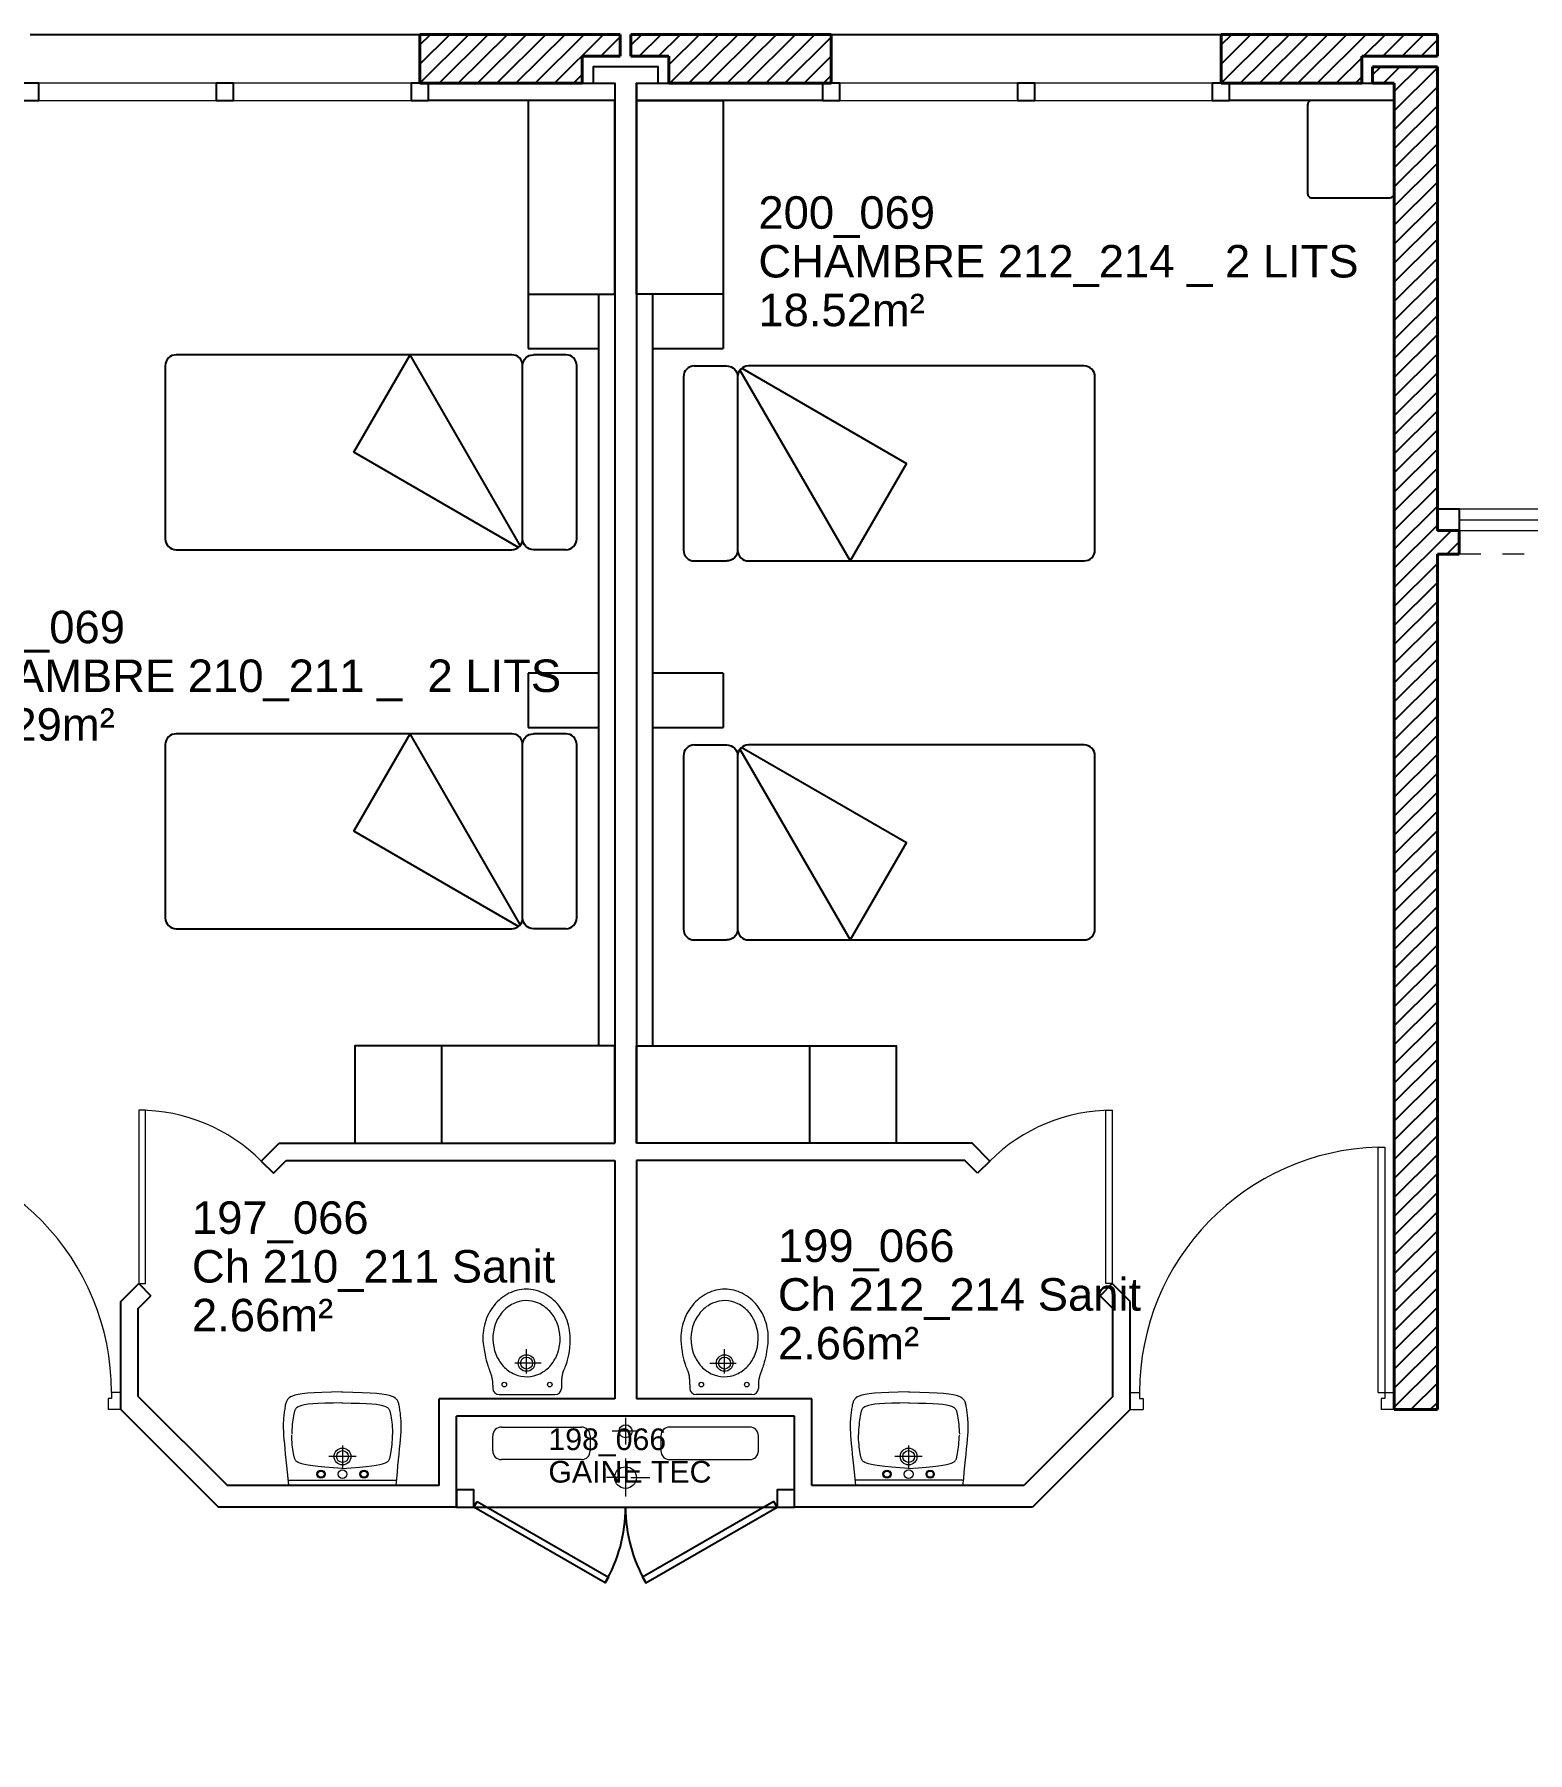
# Model space of a CAD drawing. Header units: millimetres. Extents: x -11 to 211, y -5 to 120.
# Drawn here: x 195.47 to 202.37, y 64.19 to 72.12 of the extents above; entities that cross this region are included whole.
import ezdxf

# ---------------------------------------------------------------- set-up
doc = ezdxf.new("R2010")
doc.units = ezdxf.units.MM
doc.header["$LTSCALE"] = 0.1
doc.header["$MEASUREMENT"] = 0
doc.linetypes.add('CACHÉ', pattern=[0.25, 0.125, -0.125])
doc.linetypes.add('CONTINU', pattern=[0])
doc.layers.get('0').update_dxf_attribs({"linetype": 'CONTINUOUS'})
for name, color, linetype in [('400 Lits', 150, 'CONTINUOUS'), ('A_AGENC', 204, 'CONTINUOUS'), ('A_EQMP', 142, 'CONTINUOUS'), ('A_Etiqu_Gaine', 8, 'CONTINUOUS'), ('A_Etiqu_Gaine_ancien', 8, 'CONTINUOUS'), ('A_Etiqu_Gaine_code', 8, 'CONTINUOUS'), ('A_Etiqu_Local', 8, 'CONTINUOUS'), ('A_HACH_STRUC', 7, 'CONTINUOUS'), ('A_MUR_CLOIS', 7, 'CONTINU'), ('A_MURS_ALÈG', 7, 'CONTINU')]:
    doc.layers.add(name, color=color, linetype=linetype)
for name, color, linetype, lineweight in [('A_CHASS', 4, 'CONTINU', 0), ('A_MURS_STRU', 7, 'CONTINU', 40), ('A_PORTE', 8, 'CONTINU', 0), ('A_SANI', 5, 'CONTINU', 0)]:
    doc.layers.add(name, color=color, linetype=linetype, lineweight=lineweight)
doc.styles.add('Attribut', font='arial.ttf')

# ---------------------------------------------------------------- blocks, each defined once
blk = doc.blocks.new('BROCA2-G1079')
at = {"layer": '400 Lits', "linetype": 'Continuous'}
for p, q in [((53.475166, 25.224625), (53.62516, 25.224625)), ((53.675163, 25.174625), (53.675163, 24.374622)), ((53.68605, 25.205769), (54.194778, 24.324623)), ((53.694019, 25.213737), (54.45459, 24.774624)), ((54.45459, 24.774624), (54.194778, 24.324623)), ((53.475166, 24.324623), (53.62516, 24.324623))]:
    blk.add_line(p, q, dxfattribs=at)
for points in [[(53.475166, 25.224625, 0.414214), (53.425166, 25.174625), (53.425163, 24.374622, 0.414214), (53.475166, 24.324622)], [(53.62516, 25.224625, -0.414213), (53.67516, 25.174625), (53.675163, 24.374622, -0.414214), (53.62516, 24.324622)], [(53.725166, 25.224625, 0.414213), (53.675166, 25.174625), (53.675163, 24.374622, 0.414214), (53.725166, 24.324622)], [(53.724892, 24.324623), (55.275162, 24.324623, 0.414213), (55.325162, 24.374622), (55.325165, 25.174625, 0.414214), (55.275162, 25.224625), (53.724892, 25.224625)]]:
    blk.add_lwpolyline(points, format="xyb", dxfattribs=at)
blk = doc.blocks.new('BROCA2-G1081')
at = {"layer": '400 Lits', "linetype": 'Continuous'}
for p, q in [((53.475166, 23.474625), (53.62516, 23.474625)), ((53.675163, 23.424625), (53.675163, 22.624622)), ((53.68605, 23.455769), (54.194778, 22.574623)), ((53.694019, 23.463737), (54.45459, 23.024624)), ((54.45459, 23.024624), (54.194778, 22.574623)), ((53.475166, 22.574623), (53.62516, 22.574623))]:
    blk.add_line(p, q, dxfattribs=at)
for points in [[(53.475166, 23.474625, 0.414214), (53.425166, 23.424625), (53.425163, 22.624622, 0.414214), (53.475166, 22.574622)], [(53.62516, 23.474625, -0.414213), (53.67516, 23.424625), (53.675163, 22.624622, -0.414214), (53.62516, 22.574622)], [(53.725166, 23.474625, 0.414213), (53.675166, 23.424625), (53.675163, 22.624622, 0.414214), (53.725166, 22.574622)], [(53.724892, 22.574623), (55.275162, 22.574623, 0.414213), (55.325162, 22.624622), (55.325165, 23.424625, 0.414214), (55.275162, 23.474625), (53.724892, 23.474625)]]:
    blk.add_lwpolyline(points, format="xyb", dxfattribs=at)
blk = doc.blocks.new('BROCA2-G1130')
at = {"layer": '400 Lits', "linetype": 'Continuous'}
for p, q in [((52.095734, 24.774624), (52.355545, 25.224625)), ((52.864273, 24.343479), (52.355545, 25.224625)), ((52.87516, 24.374622), (52.87516, 25.174625)), ((53.075157, 25.224625), (52.925163, 25.224625)), ((52.856304, 24.33551), (52.095734, 24.774624)), ((53.075157, 24.324623), (52.925163, 24.324623))]:
    blk.add_line(p, q, dxfattribs=at)
for points in [[(52.825432, 25.224625), (51.275162, 25.224625, 0.414214), (51.225162, 25.174625), (51.225159, 24.374622, 0.414214), (51.275162, 24.324622), (52.825432, 24.324623)], [(52.825157, 24.324623, 0.414213), (52.875157, 24.374622), (52.87516, 25.174625, 0.414214), (52.825157, 25.224625)], [(52.925163, 24.324623, -0.414213), (52.875163, 24.374622), (52.87516, 25.174625, -0.414214), (52.925163, 25.224625)], [(53.075157, 24.324623, 0.414213), (53.125157, 24.374622), (53.12516, 25.174625, 0.414214), (53.075157, 25.224625)]]:
    blk.add_lwpolyline(points, format="xyb", dxfattribs=at)
blk = doc.blocks.new('BROCA2-G1144')
at = {"layer": '400 Lits', "linetype": 'Continuous'}
for p, q in [((52.095734, 23.024624), (52.355545, 23.474625)), ((52.864273, 22.593479), (52.355545, 23.474625)), ((52.87516, 22.624622), (52.87516, 23.424625)), ((53.075157, 23.474625), (52.925163, 23.474625)), ((52.856304, 22.58551), (52.095734, 23.024624)), ((53.075157, 22.574623), (52.925163, 22.574623))]:
    blk.add_line(p, q, dxfattribs=at)
for points in [[(52.825432, 23.474625), (51.275162, 23.474625, 0.414214), (51.225162, 23.424625), (51.225159, 22.624622, 0.414214), (51.275162, 22.574622), (52.825432, 22.574623)], [(52.825157, 22.574623, 0.414213), (52.875157, 22.624622), (52.87516, 23.424625, 0.414214), (52.825157, 23.474625)], [(52.925163, 22.574623, -0.414213), (52.875163, 22.624622), (52.87516, 23.424625, -0.414214), (52.925163, 23.474625)], [(53.075157, 22.574623, 0.414213), (53.125157, 22.624622), (53.12516, 23.424625, 0.414214), (53.075157, 23.474625)]]:
    blk.add_lwpolyline(points, format="xyb", dxfattribs=at)
blk = doc.blocks.new('A_Etiqu_Local')
at = {"style": 'Attribut', "flags": 1}
for tag, p in [('CODE_HOPITAL', (-0.4463, 1.632)), ('CODE_SITE', (-0.4463, 1.407)), ('CODE_BATIMENT', (-0.4463, 1.182)), ('CODE_SECTEUR', (-0.4463, 0.957)), ('CODE_ETAGE', (-0.4463, 0.732)), ('NOM_NORMALISE', (-0.4463, -0.843)), ('SECTEUR_ACTIVITE', (-0.4463, -1.068)), ('SOUS_SECTEUR_ACTIVITE', (-0.4463, -1.293)), ('VOLUME', (-0.4463, -1.518)), ('SERVICE', (-0.4463, -1.743)), ('CODE_UG', (-0.4463, -1.968)), ('CODE_UA', (-0.4463, -2.193)), ('CODE_POLE', (-0.4463, -2.418)), ('OCCUPANT_EXTERNE', (-0.4463, -2.643)), ('DISPONIBILITE', (-0.4463, -2.868)), ('ACCES_HANDICAPES', (-0.4463, -3.093)), ('NATURE_SOL', (-0.4463, -3.318)), ('RISQUE_LABORATOIRE', (-0.4463, -3.543)), ('AMIANTE', (-0.4463, -3.768))]:
    blk.add_attdef(tag, p, '', height=0.15, dxfattribs=at)
at = {"layer": 'A_Etiqu_Local', "style": 'Attribut'}
for tag, p in [('CODE_PIECE', (-0.4463, 0.282)), ('NOM_USAGE', (-0.4463, 0.057)), ('SURFACE', (-0.4463, -0.168))]:
    blk.add_attdef(tag, p, '', height=0.15, dxfattribs=at)
blk = doc.blocks.new('A_Etiqu_Gaine')
at = {"style": 'Attribut', "flags": 1}
for tag, p in [('CODE_HOPITAL', (-0.4323, 0.8651)), ('CODE_SITE', (-0.4323, 0.7151)), ('CODE_BATIMENT', (-0.4323, 0.5651)), ('CODE_SECTEUR', (-0.4323, 0.4151)), ('CODE_ETAGE', (-0.4323, 0.2651)), ('NOM_NORMALISE', (-0.4323, -0.3349)), ('SECTEUR_ACTIVITE', (-0.4323, -0.4849)), ('SOUS_SECTEUR_ACTIVITE', (-0.4323, -0.6349)), ('SURFACE', (-0.4323, -0.7849)), ('CODE_UG', (-0.4323, -0.9349)), ('CODE_POLE', (-0.4323, -1.0849)), ('AMIANTE', (-0.4323, -1.2349))]:
    blk.add_attdef(tag, p, '', height=0.1, dxfattribs=at)
at = {"layer": 'A_Etiqu_Gaine', "style": 'Attribut'}
blk.add_attdef('NOM_USAGE', (-0.4323, -0.1849), '', height=0.1, dxfattribs=at)
at = {"layer": 'A_Etiqu_Gaine_ancien', "style": 'Attribut'}
blk.add_attdef('CODE_PIECE_ANCIEN', (-0.4323, 0.1151), '', height=0.1, dxfattribs=at)
at = {"layer": 'A_Etiqu_Gaine_code', "style": 'Attribut'}
blk.add_attdef('CODE_PIECE', (-0.4323, -0.0349), '', height=0.1, dxfattribs=at)

msp = doc.modelspace()

# ---------------------------------------------------------------- hatches: boundary and pattern name
at = {"layer": 'A_HACH_STRUC'}
h = msp.add_hatch(dxfattribs=at)
h.set_pattern_fill('ANSI31', color=8, scale=0.5, angle=359.76959, style=0)
h.set_pattern_definition([(44.7696, (197.25015, 71.8958), (-0.044016, 0.0443715), [])])
h.paths.add_polyline_path([(198.175, 72.1208), (197.2501, 72.1208), (197.2501, 71.8958), (198, 71.8958), (198, 72.0208), (198.175, 72.0208)])
h.paths.add_polyline_path([(199.1499, 72.1208), (198.225, 72.1208), (198.225, 72.0208), (198.4, 72.0208), (198.4, 71.8958), (199.1092, 71.8958), (199.1103, 71.8969), (199.1103, 71.8958), (199.1499, 71.8958)])
h = msp.add_hatch(dxfattribs=at)
h.set_pattern_fill('ANSI31', color=8, scale=0.5, angle=359.76959, style=0)
h.set_pattern_definition([(44.7696, (200.95005, 71.8958), (-0.044016, 0.0443715), [])])
h.paths.add_polyline_path([(201.5999, 72.0208), (201.9499, 72.0208), (201.9499, 72.1208), (200.95, 72.1208), (200.95, 71.8958), (201.5999, 71.8958)])
h = msp.add_hatch(dxfattribs=at)
h.set_pattern_fill('ANSI31', color=8, scale=0.5, angle=359.76959, style=0)
h.set_pattern_definition([(44.7696, (201.64988, 65.77093), (-0.0440161, 0.04437154), [])])
h.paths.add_polyline_path([(201.9499, 71.9708), (201.6499, 71.9708), (201.6499, 71.8958), (201.7499, 71.8958), (201.7499, 71.8158), (201.7499, 71.3858), (201.7499, 65.7709), (201.9499, 65.7709), (201.9499, 67.021), (201.9499, 69.7208), (202.0499, 69.7208), (202.0499, 69.8294), (201.9499, 69.8294), (201.9499, 69.9294)])
h = msp.add_hatch(dxfattribs=at)
h.set_pattern_fill('ANSI31', color=8, scale=0.5, angle=359.76959, style=0)
h.paths.add_polyline_path([(201.5499, 63.0209), (201.5499, 63.5209), (202.0499, 63.5209), (202.0499, 63.0209)])
h.paths.add_polyline_path([(201.5499, 56.2709), (201.5499, 56.7709), (202.0499, 56.7709), (202.0499, 56.2709)])
h.paths.add_polyline_path([(174.7499, 59.696), (174.2499, 59.696), (174.2499, 60.196), (174.7499, 60.196)], flags=17)
h.paths.add_polyline_path([(181.4499, 52.546), (181.4499, 53.046), (181.9499, 53.046), (181.9499, 52.546)], flags=17)
h.paths.add_polyline_path([(174.7499, 52.546), (174.2499, 52.546), (174.2499, 53.046), (174.7499, 53.046)], flags=17)
h.paths.add_polyline_path([(201.7164, 49.9462), (201.9164, 49.9462), (202.0662, 49.9462), (202.0662, 50.4462), (201.5662, 50.4462), (201.5662, 49.9462)])
h.paths.add_polyline_path([(194.5, 49.9462), (194.7, 49.9462), (194.8499, 49.9462), (194.8499, 50.4462), (194.3499, 50.4462), (194.3499, 49.9462)])
h.paths.add_polyline_path([(194.5, 69.2462), (194.7, 69.2462), (194.8499, 69.2462), (194.8499, 68.7462), (194.3499, 68.7462), (194.3499, 69.2462)])
edge = h.paths.add_edge_path()
edge.add_line((181.6498, 66.5712), (181.7498, 66.5712))
edge.add_line((174.4498, 66.5712), (174.5498, 66.5712))
edge.add_line((181.825, 67.2962), (181.825, 67.0462))
edge.add_line((181.5754, 67.2962), (181.825, 67.2962))
edge.add_line((181.5754, 67.2962), (181.5754, 67.0462))
edge.add_line((181.4499, 67.0462), (181.5754, 67.0462))
edge.add_line((181.4499, 67.0462), (181.4499, 66.5712))
edge.add_line((181.4499, 66.5712), (181.6498, 66.5712))
edge.add_line((181.9499, 67.0462), (181.825, 67.0462))
edge.add_line((181.7498, 66.5712), (181.9499, 66.5712))
edge.add_line((181.9499, 66.5712), (181.9499, 67.0462))
edge.add_line((174.7499, 67.0462), (174.625, 67.0462))
edge.add_line((174.625, 67.2962), (174.625, 67.0462))
edge.add_line((174.5498, 66.5712), (174.7499, 66.5712))
edge.add_line((174.7499, 66.5712), (174.7499, 67.0462))
edge.add_line((174.3753, 67.2962), (174.3753, 67.0462))
edge.add_line((174.2499, 67.0462), (174.3753, 67.0462))
edge.add_line((174.2499, 67.0462), (174.2499, 66.5712))
edge.add_line((174.2499, 66.5712), (174.4498, 66.5712))
edge.add_line((174.3753, 67.2962), (174.625, 67.2962))
edge.add_line((181.6498, 46.1962), (181.9499, 46.1962))
edge.add_line((181.9499, 46.1962), (181.9499, 45.7212))
edge.add_line((181.4499, 45.7212), (181.4499, 46.1962))
edge.add_line((181.4499, 46.1962), (181.6498, 46.1962))
edge.add_line((181.9499, 45.7212), (181.825, 45.7212))
edge.add_line((181.825, 45.4712), (181.825, 45.7212))
edge.add_line((181.5754, 45.4712), (181.825, 45.4712))
edge.add_line((181.5754, 45.4712), (181.5754, 45.7212))
edge.add_line((181.4499, 45.7212), (181.5754, 45.7212))
edge.add_line((174.4498, 46.1962), (174.7499, 46.1962))
edge.add_line((174.7499, 46.1962), (174.7499, 45.7212))
edge.add_line((174.7499, 45.7212), (174.625, 45.7212))
edge.add_line((174.625, 45.4712), (174.625, 45.7212))
edge.add_line((174.2499, 45.7212), (174.2499, 46.1962))
edge.add_line((174.2499, 46.1962), (174.4498, 46.1962))
edge.add_line((174.3753, 45.4712), (174.3753, 45.7212))
edge.add_line((174.2499, 45.7212), (174.3753, 45.7212))
edge.add_line((174.3753, 45.4712), (174.625, 45.4712))

# ---------------------------------------------------------------- linework, layer by layer
at = {"layer": 'A_AGENC', "color": 8, "linetype": 'Continuous'}
msp.add_line((197.4999, 65.3209), (198.8999, 65.3209), dxfattribs=at)
for points in [[(197.5149, 65.3469), (198.1212, 64.9969), (198.1062, 64.9709), (197.4999, 65.3209)], [(198.8849, 65.3469), (198.2787, 64.9969), (198.2937, 64.9709), (198.8999, 65.3209)]]:
    msp.add_lwpolyline(points, close=True, dxfattribs=at)
for centre, start, end in [((197.4999, 65.3209), 329.99999, 359.99998), ((198.8999, 65.3209), 179.99999, 209.99999)]:
    msp.add_arc(centre, 0.7, start, end, dxfattribs=at)
at = {"layer": 'A_CHASS', "color": 8, "linetype": 'Continuous'}
for p, q in [((197.2098, 71.8958), (195.4898, 71.8958)), ((200.9099, 71.8958), (199.1899, 71.8958)), ((195.4898, 71.8158), (197.2098, 71.8158)), ((199.1899, 71.8158), (200.9099, 71.8158)), ((202.0499, 69.9294), (203.5499, 69.9294)), ((202.0499, 69.8794), (203.5499, 69.8794)), ((202.0499, 69.8294), (203.6499, 69.8294))]:
    msp.add_line(p, q, dxfattribs=at)
at = {"layer": 'A_CHASS', "color": 8, "linetype": 'CACHÉ'}
msp.add_line((203.5499, 69.7208), (202.0499, 69.7208), dxfattribs=at)
at = {"layer": 'A_EQMP', "color": 8, "linetype": 'Continuous'}
for p, q in [((197.7499, 71.8158), (197.7499, 70.6708)), ((198.6501, 71.8158), (198.6501, 70.6708)), ((198.0751, 70.9208), (198.0751, 67.4509)), ((198.325, 70.9208), (198.325, 67.4509)), ((197.7499, 70.6708), (198.0751, 70.6708)), ((198.325, 70.6708), (198.6501, 70.6708)), ((197.7499, 69.1708), (197.7499, 68.9208)), ((198.0751, 69.1708), (197.7499, 69.1708)), ((198.6501, 69.1708), (198.325, 69.1708)), ((198.6501, 69.1708), (198.6501, 68.9208)), ((197.7499, 68.9208), (198.0751, 68.9208)), ((198.325, 68.9208), (198.6501, 68.9208)), ((197.35, 67.4509), (197.35, 67.0009)), ((199.0501, 67.4509), (199.0501, 67.0009))]:
    msp.add_line(p, q, dxfattribs=at)
for points in [[(197.7499, 70.9208), (198.1499, 70.9208), (198.1499, 71.8158), (197.7499, 71.8158)], [(198.6501, 70.9208), (198.2501, 70.9208), (198.2501, 71.8158), (198.6501, 71.8158)]]:
    msp.add_lwpolyline(points, dxfattribs=at)
msp.add_lwpolyline([(201.7499, 71.8158), (201.3699, 71.8158, 0.414214), (201.3499, 71.7958), (201.3499, 71.3858, 0.414214), (201.3699, 71.3658), (201.7299, 71.3658, 0.414213), (201.7499, 71.3858), (201.7499, 71.8158)], format="xyb", dxfattribs=at)
for points in [[(198.15, 67.0009), (198.15, 67.4509), (196.95, 67.4509), (196.95, 67.0009)], [(198.2501, 67.0009), (198.2501, 67.4509), (199.4501, 67.4509), (199.4501, 67.0009)]]:
    msp.add_lwpolyline(points, close=True, dxfattribs=at)
at = {"layer": 'A_MUR_CLOIS', "color": 8, "linetype": 'Continuous'}
for p, q in [((198.1499, 71.8958), (198.1499, 67.0009)), ((198.2499, 71.8958), (198.2499, 67.0009)), ((196.5175, 66.9188), (196.5996, 67.0009)), ((196.5996, 67.0009), (198.15, 67.0009)), ((199.8001, 67.0009), (198.2499, 67.0009)), ((199.8823, 66.9188), (199.8001, 67.0009)), ((196.5175, 66.9188), (196.574, 66.8622)), ((196.574, 66.8622), (196.6328, 66.9209)), ((196.6328, 66.9209), (198.15, 66.9209)), ((198.1499, 66.9209), (198.1499, 65.8205)), ((199.767, 66.9209), (198.2499, 66.9209)), ((198.2499, 66.9209), (198.2499, 65.8205)), ((199.8257, 66.8622), (199.767, 66.9209)), ((199.8823, 66.9188), (199.8257, 66.8622)), ((195.8696, 66.2709), (195.9518, 66.3531)), ((195.9518, 66.3531), (196.0084, 66.2965)), ((200.448, 66.3531), (200.3914, 66.2965)), ((200.5301, 66.2709), (200.448, 66.3531)), ((195.8696, 65.7709), (195.8696, 66.2709)), ((195.9496, 66.2378), (196.0084, 66.2965)), ((200.4501, 66.2378), (200.3914, 66.2965)), ((200.5301, 65.7709), (200.5301, 66.2709)), ((195.9496, 65.8324), (195.9496, 66.2378)), ((200.4501, 65.8324), (200.4501, 66.2378)), ((195.8696, 65.7709), (196.3196, 65.3209)), ((195.9496, 65.8324), (196.361, 65.4209)), ((197.3399, 65.4209), (197.3399, 65.8205)), ((198.1499, 65.8205), (197.3399, 65.8205)), ((199.0599, 65.8205), (198.2499, 65.8205)), ((199.0599, 65.4209), (199.0599, 65.8205)), ((200.4501, 65.8324), (200.0387, 65.4209)), ((200.5301, 65.7709), (200.0801, 65.3209)), ((198.9799, 65.7405), (197.4199, 65.7405)), ((197.4199, 65.3209), (197.4199, 65.7405)), ((198.9799, 65.3209), (198.9799, 65.7405)), ((197.3399, 65.4209), (196.361, 65.4209)), ((200.0387, 65.4209), (199.0599, 65.4209)), ((197.4199, 65.3209), (196.3196, 65.3209)), ((200.0801, 65.3209), (198.9799, 65.3209))]:
    msp.add_line(p, q, dxfattribs=at)
msp.add_lwpolyline([(198.2499, 71.8958), (198.35, 71.8958), (198.35, 71.9708), (198.05, 71.9708), (198.05, 71.8958), (198.1499, 71.8958)], dxfattribs=at)
for points in [[(195.4098, 71.8958), (195.4098, 71.8158), (195.4898, 71.8158), (195.4898, 71.8958)], [(196.3098, 71.8958), (196.3098, 71.8158), (196.3898, 71.8158), (196.3898, 71.8958)], [(197.2098, 71.8958), (197.2098, 71.8158), (197.2898, 71.8158), (197.2898, 71.8958)], [(199.1099, 71.8958), (199.1099, 71.8158), (199.1899, 71.8158), (199.1899, 71.8958)], [(200.0099, 71.8958), (200.0099, 71.8158), (200.0899, 71.8158), (200.0899, 71.8958)], [(200.9099, 71.8958), (200.9099, 71.8158), (200.9899, 71.8158), (200.9899, 71.8958)], [(202.0499, 69.8294), (201.9499, 69.8294), (201.9499, 69.9294), (202.0499, 69.9294)], [(197.4999, 65.3209), (197.4999, 65.4009), (197.4199, 65.4009), (197.4199, 65.3209)], [(198.9799, 65.3209), (198.9799, 65.4009), (198.8999, 65.4009), (198.8999, 65.3209)]]:
    msp.add_lwpolyline(points, close=True, dxfattribs=at)
at = {"layer": 'A_MUR_CLOIS', "color": 8}
for points in [[(197.2898, 71.8958), (198.1499, 71.8958), (198.1499, 71.8158), (197.2898, 71.8158)], [(199.1099, 71.8958), (199.1099, 71.8158), (198.2501, 71.8158), (198.2501, 71.8958)], [(201.7499, 71.8958), (201.7499, 71.8158), (200.9899, 71.8158), (200.9899, 71.8958)]]:
    msp.add_lwpolyline(points, close=True, dxfattribs=at)
at = {"layer": 'A_MURS_ALÈG', "color": 8, "ltscale": 200}
for p, q in [((195.4498, 72.1208), (197.2501, 72.1208)), ((199.1499, 72.1208), (200.95, 72.1208))]:
    msp.add_line(p, q, dxfattribs=at)
at = {"layer": 'A_MURS_STRU', "color": 8, "linetype": 'Continuous'}
for p, q in [((197.2501, 72.1208), (197.2501, 71.8958)), ((198.175, 72.1208), (197.2501, 72.1208)), ((198.175, 72.1208), (198.175, 72.0208)), ((198.225, 72.1208), (199.1499, 72.1208)), ((198.225, 72.1208), (198.225, 72.0208)), ((199.1499, 72.1208), (199.1499, 71.8958)), ((201.9499, 72.1208), (200.95, 72.1208)), ((200.95, 72.1208), (200.95, 71.8958)), ((201.9499, 72.1208), (201.9499, 72.0208)), ((198, 72.0208), (198, 71.8958)), ((198.175, 72.0208), (198, 72.0208)), ((198.225, 72.0208), (198.4, 72.0208)), ((198.4, 72.0208), (198.4, 71.8958)), ((201.9499, 72.0208), (201.5999, 72.0208)), ((201.5999, 72.0208), (201.5999, 71.8958)), ((201.6499, 71.8958), (201.6499, 71.9708)), ((201.6499, 71.9708), (201.9499, 71.9708)), ((201.9499, 71.9708), (201.9499, 69.8294)), ((198, 71.8958), (197.2501, 71.8958)), ((198.4, 71.8958), (199.1499, 71.8958)), ((201.5999, 71.8958), (200.95, 71.8958)), ((201.7499, 71.8958), (201.6499, 71.8958)), ((201.7499, 71.8958), (201.7499, 65.7709)), ((202.0499, 69.8294), (201.9499, 69.8294)), ((202.0499, 69.7208), (202.0499, 69.8294)), ((201.9499, 65.7709), (201.9499, 69.7208)), ((202.0499, 69.7208), (201.9499, 69.7208)), ((201.7499, 65.7709), (201.9499, 65.7709))]:
    msp.add_line(p, q, dxfattribs=at)
at = {"layer": 'A_PORTE', "color": 8, "linetype": 'Continuous'}
for p, q in [((201.676, 65.8509), (201.676, 66.9825)), ((201.676, 66.9825), (201.706, 66.9825)), ((201.706, 66.9825), (201.706, 65.8231)), ((195.8262, 65.8509), (195.8262, 65.8231)), ((195.8701, 65.8509), (195.8262, 65.8509)), ((195.8701, 65.7709), (195.8701, 65.8509)), ((200.5301, 65.7709), (200.5301, 65.8509)), ((200.5301, 65.8509), (200.574, 65.8509)), ((200.574, 65.8509), (200.574, 65.8231)), ((201.676, 65.8509), (201.7499, 65.8509)), ((201.7499, 65.7709), (201.7499, 65.8509)), ((195.8102, 65.8231), (195.8102, 65.7709)), ((195.8262, 65.8231), (195.8102, 65.8231)), ((195.8701, 65.7709), (195.8102, 65.7709)), ((200.5301, 65.7709), (200.59, 65.7709)), ((200.574, 65.8231), (200.59, 65.8231)), ((200.59, 65.8231), (200.59, 65.7709)), ((201.69, 65.8231), (201.69, 65.7709)), ((201.706, 65.8231), (201.69, 65.8231)), ((201.7499, 65.7709), (201.69, 65.7709))]:
    msp.add_line(p, q, dxfattribs=at)
for points in [[(195.9823, 66.3531), (195.9823, 67.1531), (195.9523, 67.1531), (195.9523, 66.3531)], [(200.418, 66.3531), (200.418, 67.1531), (200.448, 67.1531), (200.448, 66.3531)]]:
    msp.add_lwpolyline(points, close=True, dxfattribs=at)
for centre, start, end in [((195.9523, 66.3531), 44.99999, 90), ((200.448, 66.3531), 90, 135.00001)]:
    msp.add_arc(centre, 0.8, start, end, dxfattribs=at)
at = {"layer": 'A_PORTE', "color": 8}
for centre, start, end in [((194.6942, 65.8509), 0, 88.48138), ((201.706, 65.8509), 91.51862, 180)]:
    msp.add_arc(centre, 1.132, start, end, dxfattribs=at)
at = {"layer": 'A_SANI', "color": 8, "linetype": 'Continuous'}
for p, q in [((197.7427, 65.9374), (197.7427, 66.0497)), ((198.6574, 65.9374), (198.6574, 66.0497)), ((197.811, 65.9862), (197.689, 65.9862)), ((198.589, 65.9862), (198.7111, 65.9862)), ((197.5864, 65.8725), (197.5865, 65.8693)), ((197.9038, 65.8725), (197.9037, 65.8693)), ((198.4962, 65.8725), (198.4964, 65.8693)), ((198.8136, 65.8725), (198.8135, 65.8693)), ((196.6732, 65.7693), (196.6722, 65.7668)), ((196.6743, 65.7716), (196.6732, 65.7693)), ((196.6756, 65.7737), (196.6743, 65.7716)), ((196.677, 65.7757), (196.6756, 65.7737)), ((196.6787, 65.7775), (196.677, 65.7757)), ((196.6806, 65.7793), (196.6787, 65.7775)), ((196.6828, 65.781), (196.6806, 65.7793)), ((196.6882, 65.7843), (196.6828, 65.781)), ((196.6955, 65.7875), (196.6882, 65.7843)), ((196.7052, 65.7904), (196.6955, 65.7875)), ((196.718, 65.7931), (196.7052, 65.7904)), ((196.7344, 65.7955), (196.718, 65.7931)), ((196.7551, 65.7975), (196.7344, 65.7955)), ((196.7807, 65.7992), (196.7551, 65.7975)), ((196.8118, 65.8005), (196.7807, 65.7992)), ((196.8491, 65.8014), (196.8118, 65.8005)), ((196.893, 65.8018), (196.8491, 65.8014)), ((196.8897, 65.8018), (196.9336, 65.8014)), ((196.9336, 65.8014), (196.9709, 65.8005)), ((196.9709, 65.8005), (197.002, 65.7992)), ((197.002, 65.7992), (197.0276, 65.7975)), ((197.0276, 65.7975), (197.0483, 65.7955)), ((197.0483, 65.7955), (197.0648, 65.7931)), ((197.0648, 65.7931), (197.0775, 65.7904)), ((197.0775, 65.7904), (197.0872, 65.7875)), ((197.0872, 65.7875), (197.0945, 65.7843)), ((197.0945, 65.7843), (197.0999, 65.781)), ((197.0999, 65.781), (197.1021, 65.7793)), ((197.1021, 65.7793), (197.104, 65.7775)), ((197.104, 65.7775), (197.1057, 65.7757)), ((197.1057, 65.7757), (197.1072, 65.7737)), ((197.1072, 65.7737), (197.1084, 65.7716)), ((197.1084, 65.7716), (197.1096, 65.7693)), ((197.1096, 65.7693), (197.1106, 65.7668)), ((197.6165, 65.8405), (197.8737, 65.8405)), ((198.7835, 65.8405), (198.5263, 65.8405)), ((199.2905, 65.7693), (199.2895, 65.7668)), ((199.2916, 65.7716), (199.2905, 65.7693)), ((199.2929, 65.7737), (199.2916, 65.7716)), ((199.2944, 65.7757), (199.2929, 65.7737)), ((199.296, 65.7775), (199.2944, 65.7757)), ((199.298, 65.7793), (199.296, 65.7775)), ((199.3002, 65.781), (199.298, 65.7793)), ((199.3056, 65.7843), (199.3002, 65.781)), ((199.3128, 65.7875), (199.3056, 65.7843)), ((199.3225, 65.7904), (199.3128, 65.7875)), ((199.3353, 65.7931), (199.3225, 65.7904)), ((199.3517, 65.7955), (199.3353, 65.7931)), ((199.3725, 65.7975), (199.3517, 65.7955)), ((199.3981, 65.7992), (199.3725, 65.7975)), ((199.4292, 65.8005), (199.3981, 65.7992)), ((199.4664, 65.8014), (199.4292, 65.8005)), ((199.5104, 65.8018), (199.4664, 65.8014)), ((199.507, 65.8018), (199.551, 65.8014)), ((199.551, 65.8014), (199.5882, 65.8005)), ((199.5882, 65.8005), (199.6193, 65.7992)), ((199.6193, 65.7992), (199.6449, 65.7975)), ((199.6449, 65.7975), (199.6657, 65.7955)), ((199.6657, 65.7955), (199.6821, 65.7931)), ((199.6821, 65.7931), (199.6949, 65.7904)), ((199.6949, 65.7904), (199.7046, 65.7875)), ((199.7046, 65.7875), (199.7118, 65.7843)), ((199.7118, 65.7843), (199.7172, 65.781)), ((199.7172, 65.781), (199.7194, 65.7793)), ((199.7194, 65.7793), (199.7214, 65.7775)), ((199.7214, 65.7775), (199.723, 65.7757)), ((199.723, 65.7757), (199.7245, 65.7737)), ((199.7245, 65.7737), (199.7258, 65.7716)), ((199.7258, 65.7716), (199.7269, 65.7693)), ((199.7269, 65.7693), (199.7279, 65.7668)), ((196.6601, 65.6907), (196.6593, 65.6795)), ((196.6611, 65.7018), (196.6601, 65.6907)), ((196.6623, 65.7126), (196.6611, 65.7018)), ((196.6636, 65.7231), (196.6623, 65.7126)), ((196.665, 65.7331), (196.6636, 65.7231)), ((196.6665, 65.7423), (196.665, 65.7331)), ((196.668, 65.7507), (196.6665, 65.7423)), ((196.6696, 65.758), (196.668, 65.7507)), ((196.6704, 65.7612), (196.6696, 65.758)), ((196.6713, 65.7641), (196.6704, 65.7612)), ((196.6722, 65.7668), (196.6713, 65.7641)), ((197.1106, 65.7668), (197.1115, 65.7641)), ((197.1115, 65.7641), (197.1123, 65.7612)), ((197.1123, 65.7612), (197.1131, 65.758)), ((197.1131, 65.758), (197.1147, 65.7507)), ((197.1147, 65.7507), (197.1162, 65.7423)), ((197.1162, 65.7423), (197.1177, 65.733)), ((197.1177, 65.733), (197.1192, 65.723)), ((197.1192, 65.723), (197.1205, 65.7124)), ((197.1205, 65.7124), (197.1216, 65.7013)), ((197.1216, 65.7013), (197.1226, 65.6899)), ((197.1226, 65.6899), (197.1235, 65.6784)), ((197.6266, 65.6905), (197.9966, 65.6905)), ((198.2, 65.7324), (198.2, 65.6094)), ((198.7734, 65.6905), (198.4034, 65.6905)), ((199.2774, 65.6899), (199.2766, 65.6784)), ((199.2784, 65.7013), (199.2774, 65.6899)), ((199.2796, 65.7124), (199.2784, 65.7013)), ((199.2809, 65.723), (199.2796, 65.7124)), ((199.2823, 65.733), (199.2809, 65.723)), ((199.2838, 65.7423), (199.2823, 65.733)), ((199.2854, 65.7507), (199.2838, 65.7423)), ((199.287, 65.758), (199.2854, 65.7507)), ((199.2878, 65.7612), (199.287, 65.758)), ((199.2886, 65.7641), (199.2878, 65.7612)), ((199.2895, 65.7668), (199.2886, 65.7641)), ((199.7279, 65.7668), (199.7288, 65.7641)), ((199.7288, 65.7641), (199.7296, 65.7612)), ((199.7296, 65.7612), (199.7304, 65.758)), ((199.7304, 65.758), (199.732, 65.7507)), ((199.732, 65.7507), (199.7336, 65.7423)), ((199.7336, 65.7423), (199.7351, 65.7331)), ((199.7351, 65.7331), (199.7365, 65.7231)), ((199.7365, 65.7231), (199.7378, 65.7126)), ((199.7378, 65.7126), (199.7389, 65.7018)), ((199.7389, 65.7018), (199.7399, 65.6907)), ((199.7399, 65.6907), (199.7408, 65.6795)), ((196.6587, 65.6685), (196.6583, 65.6577)), ((196.6587, 65.6426), (196.6583, 65.6534)), ((196.6593, 65.6795), (196.6587, 65.6685)), ((196.6593, 65.6316), (196.6587, 65.6426)), ((196.6601, 65.6204), (196.6593, 65.6316)), ((196.6611, 65.6093), (196.6601, 65.6204)), ((197.1205, 65.5987), (197.1216, 65.6098)), ((197.1216, 65.6098), (197.1226, 65.6212)), ((197.1226, 65.6212), (197.1235, 65.6327)), ((197.1235, 65.6784), (197.1241, 65.6669)), ((197.1235, 65.6327), (197.1241, 65.6442)), ((197.1241, 65.6669), (197.1244, 65.6555)), ((197.1241, 65.6442), (197.1244, 65.6556)), ((197.5866, 65.5805), (197.5866, 65.6505)), ((198.0366, 65.6505), (198.0366, 65.5805)), ((198.2615, 65.6709), (198.1385, 65.6709)), ((198.3634, 65.6505), (198.3634, 65.5805)), ((198.8134, 65.5805), (198.8134, 65.6505)), ((199.276, 65.6669), (199.2756, 65.6555)), ((199.276, 65.6442), (199.2756, 65.6556)), ((199.2766, 65.6784), (199.276, 65.6669)), ((199.2766, 65.6327), (199.276, 65.6442)), ((199.2774, 65.6212), (199.2766, 65.6327)), ((199.2784, 65.6098), (199.2774, 65.6212)), ((199.2796, 65.5987), (199.2784, 65.6098)), ((199.7389, 65.6093), (199.7399, 65.6204)), ((199.7399, 65.6204), (199.7408, 65.6316)), ((199.7408, 65.6795), (199.7414, 65.6685)), ((199.7408, 65.6316), (199.7414, 65.6426)), ((199.7414, 65.6685), (199.7417, 65.6577)), ((199.7414, 65.6426), (199.7417, 65.6534)), ((196.6623, 65.5984), (196.6611, 65.6093)), ((196.6636, 65.5879), (196.6623, 65.5984)), ((196.665, 65.578), (196.6636, 65.5879)), ((196.6665, 65.5688), (196.665, 65.578)), ((196.668, 65.5604), (196.6665, 65.5688)), ((196.6696, 65.5531), (196.668, 65.5604)), ((196.6704, 65.5499), (196.6696, 65.5531)), ((196.6713, 65.5469), (196.6704, 65.5499)), ((196.6722, 65.5442), (196.6713, 65.5469)), ((196.6732, 65.5417), (196.6722, 65.5442)), ((196.6743, 65.5395), (196.6732, 65.5417)), ((196.6756, 65.5374), (196.6743, 65.5395)), ((196.677, 65.5354), (196.6756, 65.5374)), ((196.6787, 65.5335), (196.677, 65.5354)), ((196.6806, 65.5317), (196.6787, 65.5335)), ((196.6828, 65.53), (196.6806, 65.5317)), ((196.956, 65.5545), (196.8296, 65.5545)), ((196.8928, 65.6055), (196.8928, 65.5034)), ((197.0999, 65.53), (197.1021, 65.5317)), ((197.1021, 65.5317), (197.104, 65.5335)), ((197.104, 65.5335), (197.1057, 65.5354)), ((197.1057, 65.5354), (197.1072, 65.5374)), ((197.1072, 65.5374), (197.1084, 65.5395)), ((197.1084, 65.5395), (197.1096, 65.5417)), ((197.1096, 65.5417), (197.1106, 65.5442)), ((197.1106, 65.5442), (197.1115, 65.5469)), ((197.1115, 65.5469), (197.1123, 65.5499)), ((197.1123, 65.5499), (197.1131, 65.5531)), ((197.1131, 65.5531), (197.1147, 65.5604)), ((197.1147, 65.5604), (197.1162, 65.5688)), ((197.1162, 65.5688), (197.1177, 65.578)), ((197.1177, 65.578), (197.1192, 65.5881)), ((197.1192, 65.5881), (197.1205, 65.5987)), ((197.9966, 65.5405), (197.6266, 65.5405)), ((198.2, 65.545), (198.2, 65.3693)), ((198.4034, 65.5405), (198.7734, 65.5405)), ((199.2809, 65.5881), (199.2796, 65.5987)), ((199.2823, 65.578), (199.2809, 65.5881)), ((199.2838, 65.5688), (199.2823, 65.578)), ((199.2854, 65.5604), (199.2838, 65.5688)), ((199.287, 65.5531), (199.2854, 65.5604)), ((199.2878, 65.5499), (199.287, 65.5531)), ((199.2886, 65.5469), (199.2878, 65.5499)), ((199.2895, 65.5442), (199.2886, 65.5469)), ((199.2905, 65.5417), (199.2895, 65.5442)), ((199.2916, 65.5395), (199.2905, 65.5417)), ((199.2929, 65.5374), (199.2916, 65.5395)), ((199.2944, 65.5354), (199.2929, 65.5374)), ((199.296, 65.5335), (199.2944, 65.5354)), ((199.298, 65.5317), (199.296, 65.5335)), ((199.3002, 65.53), (199.298, 65.5317)), ((199.5705, 65.5545), (199.444, 65.5545)), ((199.5073, 65.6055), (199.5073, 65.5034)), ((199.7172, 65.53), (199.7194, 65.5317)), ((199.7194, 65.5317), (199.7214, 65.5335)), ((199.7214, 65.5335), (199.723, 65.5354)), ((199.723, 65.5354), (199.7245, 65.5374)), ((199.7245, 65.5374), (199.7258, 65.5395)), ((199.7258, 65.5395), (199.7269, 65.5417)), ((199.7269, 65.5417), (199.7279, 65.5442)), ((199.7279, 65.5442), (199.7288, 65.5469)), ((199.7288, 65.5469), (199.7296, 65.5499)), ((199.7296, 65.5499), (199.7304, 65.5531)), ((199.7304, 65.5531), (199.732, 65.5604)), ((199.732, 65.5604), (199.7336, 65.5688)), ((199.7336, 65.5688), (199.7351, 65.578)), ((199.7351, 65.578), (199.7365, 65.5879)), ((199.7365, 65.5879), (199.7378, 65.5984)), ((199.7378, 65.5984), (199.7389, 65.6093)), ((196.6882, 65.5267), (196.6828, 65.53)), ((196.6955, 65.5235), (196.6882, 65.5267)), ((196.7052, 65.5204), (196.6955, 65.5235)), ((196.718, 65.5174), (196.7052, 65.5204)), ((196.7344, 65.5144), (196.718, 65.5174)), ((196.7551, 65.5115), (196.7344, 65.5144)), ((196.7807, 65.5086), (196.7551, 65.5115)), ((196.8118, 65.5057), (196.7807, 65.5086)), ((196.8491, 65.5027), (196.8118, 65.5057)), ((196.893, 65.4998), (196.8491, 65.5027)), ((196.8897, 65.4998), (196.9336, 65.5027)), ((196.9336, 65.5027), (196.9709, 65.5057)), ((196.9709, 65.5057), (197.002, 65.5086)), ((197.002, 65.5086), (197.0276, 65.5115)), ((197.0276, 65.5115), (197.0483, 65.5144)), ((197.0483, 65.5144), (197.0648, 65.5174)), ((197.0648, 65.5174), (197.0775, 65.5204)), ((197.0775, 65.5204), (197.0872, 65.5235)), ((197.0872, 65.5235), (197.0945, 65.5267)), ((197.0945, 65.5267), (197.0999, 65.53)), ((198.2, 65.4571), (198.1122, 65.4571)), ((198.2251, 65.4571), (198.3129, 65.4571)), ((199.3056, 65.5267), (199.3002, 65.53)), ((199.3128, 65.5235), (199.3056, 65.5267)), ((199.3225, 65.5204), (199.3128, 65.5235)), ((199.3353, 65.5174), (199.3225, 65.5204)), ((199.3517, 65.5144), (199.3353, 65.5174)), ((199.3725, 65.5115), (199.3517, 65.5144)), ((199.3981, 65.5086), (199.3725, 65.5115)), ((199.4292, 65.5057), (199.3981, 65.5086)), ((199.4664, 65.5027), (199.4292, 65.5057)), ((199.5104, 65.4998), (199.4664, 65.5027)), ((199.507, 65.4998), (199.551, 65.5027)), ((199.551, 65.5027), (199.5882, 65.5057)), ((199.5882, 65.5057), (199.6193, 65.5086)), ((199.6193, 65.5086), (199.6449, 65.5115)), ((199.6449, 65.5115), (199.6657, 65.5144)), ((199.6657, 65.5144), (199.6821, 65.5174)), ((199.6821, 65.5174), (199.6949, 65.5204)), ((199.6949, 65.5204), (199.7046, 65.5235)), ((199.7046, 65.5235), (199.7118, 65.5267)), ((199.7118, 65.5267), (199.7172, 65.53)), ((196.6432, 65.4458), (197.1385, 65.4458)), ((196.6432, 65.4209), (197.1385, 65.4209)), ((199.7569, 65.4458), (199.2616, 65.4458)), ((199.7569, 65.4209), (199.2616, 65.4209))]:
    msp.add_line(p, q, dxfattribs=at)
for points in [[(197.9438, 66.0773, 0.092603), (197.9336, 66.1722, 0.097518), (197.8912, 66.2524, 0.107322), (197.8218, 66.3082, 0.116228), (197.7416, 66.3271, 0.11669), (197.6616, 66.3081, 0.108258), (197.5927, 66.2524, 0.098236), (197.5511, 66.1723, 0.092772), (197.5418, 66.0773, 0.094013)], [(198.8583, 66.0773, 0.092772), (198.8489, 66.1723, 0.098236), (198.8073, 66.2524, 0.108258), (198.7385, 66.3081, 0.11669), (198.6584, 66.3271, 0.116228), (198.5782, 66.3082, 0.107322), (198.5088, 66.2524, 0.097518), (198.4665, 66.1722, 0.092603), (198.4563, 66.0773, 0.094447)], [(197.6809, 66.2601, 0.102556), (197.6303, 66.2206, 0.093461), (197.5981, 66.1638, 0.177181), (197.6009, 66.0274, 0.093461), (197.6355, 65.972, 0.102556), (197.6876, 65.9346, 0.222941), (197.8045, 65.937, 0.102556), (197.855, 65.9765, 0.093461), (197.8873, 66.0333, 0.177032), (197.8844, 66.1697, 0.093461), (197.8499, 66.2251, 0.102556), (197.7977, 66.2625, 0.222834), (197.6809, 66.2601)], [(198.6023, 66.2625, 0.102556), (198.5502, 66.2251, 0.093461), (198.5156, 66.1697, 0.177284), (198.5128, 66.0333, 0.093461), (198.545, 65.9765, 0.102556), (198.5956, 65.937, 0.22278), (198.7124, 65.9346, 0.102556), (198.7646, 65.972, 0.093461), (198.7991, 66.0274, 0.177131), (198.802, 66.1638, 0.093461), (198.7697, 66.2206, 0.102556), (198.7192, 66.2601, 0.222936), (198.6023, 66.2625)]]:
    msp.add_lwpolyline(points, format="xyb", dxfattribs=at)
for points in [[(197.5425, 66.0766), (197.5454, 66.0572), (197.5483, 66.04), (197.5512, 66.0248), (197.554, 66.0115), (197.5567, 65.9999), (197.5594, 65.9897), (197.5619, 65.9809), (197.5643, 65.9733), (197.5665, 65.9668), (197.5685, 65.961), (197.5685, 65.961), (197.5695, 65.9584), (197.5704, 65.956), (197.5713, 65.9536), (197.5721, 65.9514), (197.5729, 65.9493), (197.5737, 65.9472), (197.5744, 65.9451), (197.5752, 65.9431), (197.5759, 65.941), (197.5767, 65.9389), (197.5767, 65.9389), (197.5774, 65.9368), (197.5781, 65.9346), (197.5788, 65.9324), (197.5795, 65.9302), (197.5802, 65.9279), (197.5809, 65.9256), (197.5815, 65.9233), (197.5821, 65.921), (197.5827, 65.9188), (197.5832, 65.9165), (197.5832, 65.9165), (197.5841, 65.9121), (197.5848, 65.9078), (197.5853, 65.9035), (197.5857, 65.8992), (197.586, 65.8949), (197.5862, 65.8906), (197.5863, 65.8863), (197.5864, 65.8818), (197.5864, 65.8772), (197.5864, 65.8725)], [(197.9429, 66.0766), (197.9412, 66.0572), (197.9391, 66.04), (197.9366, 66.0248), (197.934, 66.0115), (197.9311, 65.9999), (197.9282, 65.9897), (197.9253, 65.9809), (197.9225, 65.9733), (197.9198, 65.9668), (197.9174, 65.961), (197.9174, 65.961), (197.9163, 65.9584), (197.9153, 65.956), (197.9143, 65.9536), (197.9134, 65.9514), (197.9126, 65.9493), (197.9118, 65.9472), (197.9111, 65.9451), (197.9105, 65.9431), (197.9099, 65.941), (197.9093, 65.9389), (197.9093, 65.9389), (197.9088, 65.9368), (197.9083, 65.9346), (197.9078, 65.9324), (197.9074, 65.9302), (197.907, 65.9279), (197.9066, 65.9256), (197.9063, 65.9233), (197.906, 65.921), (197.9057, 65.9188), (197.9054, 65.9165), (197.9054, 65.9165), (197.905, 65.9121), (197.9046, 65.9078), (197.9044, 65.9035), (197.9042, 65.8992), (197.904, 65.8949), (197.9039, 65.8906), (197.9039, 65.8863), (197.9038, 65.8818), (197.9038, 65.8772), (197.9038, 65.8725)], [(198.4572, 66.0766), (198.4589, 66.0572), (198.461, 66.04), (198.4634, 66.0248), (198.4661, 66.0115), (198.4689, 65.9999), (198.4718, 65.9897), (198.4748, 65.9809), (198.4776, 65.9733), (198.4803, 65.9668), (198.4827, 65.961), (198.4827, 65.961), (198.4838, 65.9584), (198.4848, 65.956), (198.4858, 65.9536), (198.4866, 65.9514), (198.4875, 65.9493), (198.4882, 65.9472), (198.4889, 65.9451), (198.4896, 65.9431), (198.4902, 65.941), (198.4908, 65.9389), (198.4908, 65.9389), (198.4913, 65.9368), (198.4918, 65.9346), (198.4922, 65.9324), (198.4927, 65.9302), (198.4931, 65.9279), (198.4934, 65.9256), (198.4938, 65.9233), (198.4941, 65.921), (198.4944, 65.9188), (198.4946, 65.9165), (198.4946, 65.9165), (198.4951, 65.9121), (198.4954, 65.9078), (198.4957, 65.9035), (198.4959, 65.8992), (198.496, 65.8949), (198.4961, 65.8906), (198.4962, 65.8863), (198.4962, 65.8818), (198.4962, 65.8772), (198.4962, 65.8725)], [(198.8576, 66.0766), (198.8547, 66.0572), (198.8517, 66.04), (198.8489, 66.0248), (198.8461, 66.0115), (198.8433, 65.9999), (198.8407, 65.9897), (198.8382, 65.9809), (198.8358, 65.9733), (198.8336, 65.9668), (198.8315, 65.961), (198.8315, 65.961), (198.8306, 65.9584), (198.8297, 65.956), (198.8288, 65.9536), (198.828, 65.9514), (198.8272, 65.9493), (198.8264, 65.9472), (198.8256, 65.9451), (198.8249, 65.9431), (198.8241, 65.941), (198.8234, 65.9389), (198.8234, 65.9389), (198.8227, 65.9368), (198.8219, 65.9346), (198.8212, 65.9324), (198.8205, 65.9302), (198.8198, 65.9279), (198.8192, 65.9256), (198.8185, 65.9233), (198.818, 65.921), (198.8174, 65.9188), (198.8169, 65.9165), (198.8169, 65.9165), (198.816, 65.9121), (198.8153, 65.9078), (198.8147, 65.9035), (198.8143, 65.8992), (198.814, 65.8949), (198.8138, 65.8906), (198.8137, 65.8863), (198.8137, 65.8818), (198.8136, 65.8772), (198.8136, 65.8725)], [(196.8928, 65.8526), (196.8414, 65.8519), (196.7978, 65.8506), (196.7614, 65.8489), (196.7314, 65.8466), (196.7071, 65.844), (196.6878, 65.8409), (196.6727, 65.8374), (196.6612, 65.8335), (196.6525, 65.8294), (196.6459, 65.8248), (196.6459, 65.8248), (196.6431, 65.8224), (196.6407, 65.8199), (196.6386, 65.8173), (196.6367, 65.8144), (196.635, 65.8114), (196.6335, 65.808), (196.6322, 65.8043), (196.6309, 65.8003), (196.6298, 65.7959), (196.6287, 65.791), (196.6287, 65.791), (196.6277, 65.7857), (196.6267, 65.78), (196.6258, 65.7739), (196.6248, 65.7676), (196.624, 65.7612), (196.6232, 65.7546), (196.6224, 65.7481), (196.6217, 65.7415), (196.6211, 65.7352), (196.6205, 65.729), (196.6205, 65.729), (196.6201, 65.7231), (196.6197, 65.7173), (196.6194, 65.7117), (196.6192, 65.7061), (196.6191, 65.7005), (196.619, 65.6947), (196.6191, 65.6886), (196.6193, 65.6823), (196.6196, 65.6754), (196.6199, 65.6681), (196.6199, 65.6681), (196.621, 65.6518), (196.6225, 65.6332), (196.6243, 65.6125), (196.6264, 65.5899), (196.6287, 65.5655), (196.6313, 65.5393), (196.6341, 65.5117), (196.637, 65.4826), (196.6401, 65.4523), (196.6432, 65.4209)], [(196.8889, 65.8526), (196.9403, 65.8519), (196.9838, 65.8506), (197.0203, 65.8489), (197.0503, 65.8466), (197.0746, 65.844), (197.0939, 65.8409), (197.1089, 65.8374), (197.1205, 65.8335), (197.1292, 65.8294), (197.1358, 65.8248), (197.1358, 65.8248), (197.1385, 65.8224), (197.141, 65.8199), (197.1431, 65.8173), (197.145, 65.8144), (197.1467, 65.8114), (197.1482, 65.808), (197.1495, 65.8043), (197.1507, 65.8003), (197.1519, 65.7959), (197.1529, 65.791), (197.1529, 65.791), (197.154, 65.7857), (197.155, 65.78), (197.1559, 65.7739), (197.1568, 65.7676), (197.1577, 65.7612), (197.1585, 65.7546), (197.1593, 65.7481), (197.1599, 65.7415), (197.1606, 65.7352), (197.1611, 65.729), (197.1611, 65.729), (197.1616, 65.7231), (197.162, 65.7173), (197.1623, 65.7117), (197.1625, 65.7061), (197.1626, 65.7005), (197.1626, 65.6947), (197.1625, 65.6886), (197.1624, 65.6823), (197.1621, 65.6754), (197.1617, 65.6681), (197.1617, 65.6681), (197.1607, 65.6518), (197.1592, 65.6332), (197.1574, 65.6125), (197.1553, 65.5899), (197.1529, 65.5655), (197.1503, 65.5393), (197.1475, 65.5117), (197.1446, 65.4826), (197.1416, 65.4523), (197.1385, 65.4209)], [(199.5112, 65.8526), (199.4598, 65.8519), (199.4162, 65.8506), (199.3798, 65.8489), (199.3498, 65.8466), (199.3255, 65.844), (199.3062, 65.8409), (199.2911, 65.8374), (199.2796, 65.8335), (199.2709, 65.8294), (199.2643, 65.8248), (199.2643, 65.8248), (199.2615, 65.8224), (199.2591, 65.8199), (199.257, 65.8173), (199.2551, 65.8144), (199.2534, 65.8114), (199.2519, 65.808), (199.2505, 65.8043), (199.2493, 65.8003), (199.2482, 65.7959), (199.2471, 65.791), (199.2471, 65.791), (199.2461, 65.7857), (199.2451, 65.78), (199.2441, 65.7739), (199.2432, 65.7676), (199.2424, 65.7612), (199.2416, 65.7546), (199.2408, 65.7481), (199.2401, 65.7415), (199.2395, 65.7352), (199.2389, 65.729), (199.2389, 65.729), (199.2385, 65.7231), (199.2381, 65.7173), (199.2378, 65.7117), (199.2376, 65.7061), (199.2375, 65.7005), (199.2374, 65.6947), (199.2375, 65.6886), (199.2377, 65.6823), (199.238, 65.6754), (199.2383, 65.6681), (199.2383, 65.6681), (199.2394, 65.6518), (199.2409, 65.6332), (199.2427, 65.6125), (199.2448, 65.5899), (199.2471, 65.5655), (199.2497, 65.5393), (199.2525, 65.5117), (199.2554, 65.4826), (199.2585, 65.4523), (199.2616, 65.4209)], [(199.5073, 65.8526), (199.5587, 65.8519), (199.6022, 65.8506), (199.6387, 65.8489), (199.6687, 65.8466), (199.693, 65.844), (199.7123, 65.8409), (199.7273, 65.8374), (199.7389, 65.8335), (199.7476, 65.8294), (199.7542, 65.8248), (199.7542, 65.8248), (199.7569, 65.8224), (199.7593, 65.8199), (199.7615, 65.8173), (199.7634, 65.8144), (199.7651, 65.8114), (199.7666, 65.808), (199.7679, 65.8043), (199.7691, 65.8003), (199.7702, 65.7959), (199.7713, 65.791), (199.7713, 65.791), (199.7723, 65.7857), (199.7733, 65.78), (199.7743, 65.7739), (199.7752, 65.7676), (199.7761, 65.7612), (199.7769, 65.7546), (199.7777, 65.7481), (199.7783, 65.7415), (199.779, 65.7352), (199.7795, 65.729), (199.7795, 65.729), (199.78, 65.7231), (199.7804, 65.7173), (199.7807, 65.7117), (199.7809, 65.7061), (199.781, 65.7005), (199.781, 65.6947), (199.7809, 65.6886), (199.7808, 65.6823), (199.7805, 65.6754), (199.7801, 65.6681), (199.7801, 65.6681), (199.7791, 65.6518), (199.7776, 65.6332), (199.7758, 65.6125), (199.7737, 65.5899), (199.7713, 65.5655), (199.7687, 65.5393), (199.7659, 65.5117), (199.763, 65.4826), (199.76, 65.4523), (199.7569, 65.4209)]]:
    msp.add_lwpolyline(points, dxfattribs=at)
for centre, radius in [((197.7427, 65.9862), 0.0383), ((197.7427, 65.9862), 0.0276), ((198.6574, 65.9862), 0.0383), ((198.6574, 65.9862), 0.0276), ((197.6401, 65.8866), 0.0105), ((197.8501, 65.8866), 0.0105), ((198.55, 65.8866), 0.0105), ((198.7599, 65.8866), 0.0105), ((198.2, 65.6709), 0.03), ((196.8928, 65.5545), 0.0387), ((196.8928, 65.5545), 0.0274), ((199.5073, 65.5545), 0.0387), ((199.5073, 65.5545), 0.0274), ((196.7933, 65.473), 0.0189), ((196.7933, 65.473), 0.0144), ((196.8928, 65.473), 0.0204), ((196.9923, 65.473), 0.0189), ((196.9923, 65.473), 0.0144), ((198.2, 65.4571), 0.05), ((199.4078, 65.473), 0.0189), ((199.4078, 65.473), 0.0144), ((199.5073, 65.473), 0.0204), ((199.6068, 65.473), 0.0189), ((199.6068, 65.473), 0.0144)]:
    msp.add_circle(centre, radius, dxfattribs=at)
for centre, radius, start, end in [((197.6165, 65.8705), 0.03, 182.18352, 270), ((197.8737, 65.8705), 0.03, 270, 357.81648), ((198.5263, 65.8705), 0.03, 182.18352, 270), ((198.7835, 65.8705), 0.03, 270, 357.81648), ((197.6266, 65.6505), 0.04, 89.99924, 179.99933), ((197.9966, 65.6505), 0.04, 359.99924, 89.99933), ((198.4034, 65.6505), 0.04, 90.00067, 180.00076), ((198.7734, 65.6505), 0.04, 0.00067, 90.00076), ((197.6266, 65.5805), 0.04, 180.00006, 269.99994), ((197.9966, 65.5805), 0.04, 269.99934, 359.99923), ((198.4034, 65.5805), 0.04, 180.00067, 270.00076), ((198.7734, 65.5805), 0.04, 270.00006, 359.99994)]:
    msp.add_arc(centre, radius, start, end, dxfattribs=at)

# ---------------------------------------------------------------- block references
at = {"layer": 'A_EQMP', "color": 8}
for name, p in [('BROCA2-G1130', (144.8494, 45.4167)), ('BROCA2-G1079', (145.0425, 45.3652)), ('BROCA2-G1144', (144.8494, 45.4167)), ('BROCA2-G1081', (145.0425, 45.3652))]:
    msp.add_blockref(name, p, dxfattribs=at)
at = {"layer": 'A_Etiqu_Gaine', "color": 8}
msp.add_blockref('A_Etiqu_Gaine', (198.2761, 65.6191), dxfattribs=at).add_auto_attribs({'CODE_PIECE': '198_066', 'NOM_USAGE': 'GAINE TEC'})
at = {"layer": 'A_Etiqu_Local', "color": 8}
ref = msp.add_blockref('A_Etiqu_Local', (199.2599, 70.9413), dxfattribs=at)
ref.add_attrib('CODE_PIECE', '200_069', (198.8136, 71.2233), dxfattribs={"height": 0.15, "style": 'Attribut'})
ref.add_attrib('NOM_USAGE', 'CHAMBRE 212_214 _ 2 LITS', (198.8136, 70.9983), dxfattribs={"height": 0.15, "style": 'Attribut'})
ref.add_attrib('SURFACE', '18.52m²', (198.8136, 70.7733), dxfattribs={"height": 0.15, "style": 'Attribut'})
ref = msp.add_blockref('A_Etiqu_Local', (195.5188, 69.0275), dxfattribs=at)
ref.add_attrib('CODE_PIECE', '196_069', (195.0725, 69.3094), dxfattribs={"height": 0.15, "style": 'Attribut'})
ref.add_attrib('NOM_USAGE', 'CHAMBRE 210_211 _  2 LITS', (195.0725, 69.0844), dxfattribs={"height": 0.15, "style": 'Attribut'})
ref.add_attrib('SURFACE', '18.29m²', (195.0725, 68.8594), dxfattribs={"height": 0.15, "style": 'Attribut'})
ref = msp.add_blockref('A_Etiqu_Local', (196.6439, 66.3007), dxfattribs=at)
ref.add_attrib('CODE_PIECE', '197_066', (196.1976, 66.5826), dxfattribs={"height": 0.15, "style": 'Attribut'})
ref.add_attrib('NOM_USAGE', 'Ch 210_211 Sanit', (196.1976, 66.3576), dxfattribs={"height": 0.15, "style": 'Attribut'})
ref.add_attrib('SURFACE', '2.66m²', (196.1976, 66.1326), dxfattribs={"height": 0.15, "style": 'Attribut'})
ref = msp.add_blockref('A_Etiqu_Local', (199.35, 66.1709), dxfattribs=at)
ref.add_attrib('CODE_PIECE', '199_066', (198.9037, 66.4529), dxfattribs={"height": 0.15, "style": 'Attribut'})
ref.add_attrib('NOM_USAGE', 'Ch 212_214 Sanit', (198.9037, 66.2279), dxfattribs={"height": 0.15, "style": 'Attribut'})
ref.add_attrib('SURFACE', '2.66m²', (198.9037, 66.0029), dxfattribs={"height": 0.15, "style": 'Attribut'})

doc.saveas('drawing.dxf')
